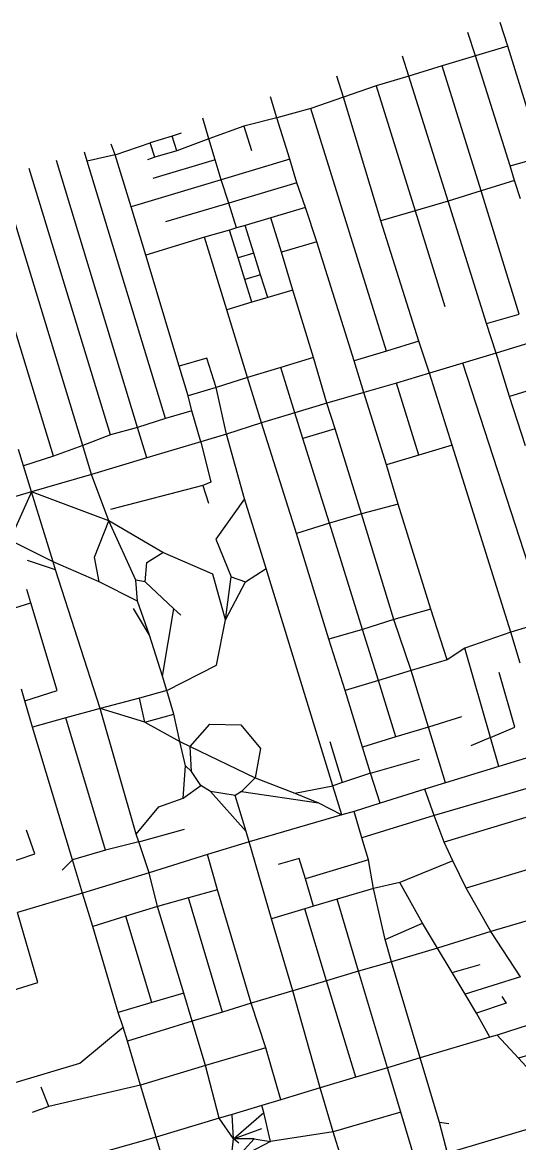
# Model space of a CAD drawing. Header units: metres. Extents: x 625818 to 629728, y 4832262 to 4834982.
# Drawn here: x 627641 to 628379, y 4833259 to 4834921 of the extents above; entities that cross this region are included whole.
import ezdxf

# ---------------------------------------------------------------- set-up
doc = ezdxf.new("R2010")
doc.units = ezdxf.units.M

msp = doc.modelspace()

# ---------------------------------------------------------------- linework, layer by layer
at = {"layer": 'ROADS'}
for points in [[(628313, 4834871.9), (628302.1, 4834906.5)], [(628361.2, 4834885.9), (628350, 4834921.3)], [(628361.2, 4834885.9), (628313, 4834871.9)], [(628427.2, 4834674.3), (628361.2, 4834885.9)], [(628214.4, 4834841.7), (628205.1, 4834871.3)], [(628263.8, 4834856.9), (628214.4, 4834841.7)], [(628313, 4834871.9), (628263.8, 4834856.9)], [(628321.8, 4834671.6), (628263.8, 4834856.9)], [(628364.5, 4834708.6), (628313, 4834871.9)], [(628117.5, 4834810.5), (628107.7, 4834841.6)], [(628214.4, 4834841.7), (628165.6, 4834827.2)], [(628272.5, 4834656.3), (628214.4, 4834841.7)], [(628165.6, 4834827.2), (628117.5, 4834810.5)], [(628165.6, 4834827.2), (628223.6, 4834642)], [(628018.2, 4834780), (628009, 4834811.2)], [(628117.5, 4834810.5), (628068.7, 4834793.8)], [(628173, 4834627.2), (628117.5, 4834810.5)], [(628068.7, 4834793.8), (628018.2, 4834780)], [(628181.1, 4834434.1), (628068.7, 4834793.8)], [(627917.5, 4834748.5), (627908.6, 4834779.5)], [(628018.2, 4834780), (627969.3, 4834767.5)], [(628037.7, 4834718.8), (628018.2, 4834780)], [(627876.7, 4834757), (627863.1, 4834752.7)], [(627969.3, 4834767.5), (627917.5, 4834748.5)], [(627969.3, 4834767.5), (627980.7, 4834731.2)], [(627778.4, 4834724.8), (627772.6, 4834740.6)], [(627778.4, 4834724.8), (627830.7, 4834743)], [(627863.1, 4834752.7), (627830.7, 4834743)], [(627837.4, 4834721.3), (627830.7, 4834743)], [(627870.2, 4834730.8), (627863.1, 4834752.7)], [(627917.5, 4834748.5), (627870.2, 4834730.8)], [(627927.1, 4834717.6), (627917.5, 4834748.5)], [(627736.8, 4834715.6), (627732.9, 4834728.8)], [(627778.4, 4834724.8), (627736.8, 4834715.6)], [(627802.2, 4834647.8), (627778.4, 4834724.8)], [(627870.2, 4834730.8), (627837.4, 4834721.3)], [(627811.7, 4834320.6), (627691.5, 4834716.5)], [(627853.4, 4834334), (627736.8, 4834715.6)], [(627837.4, 4834721.3), (627826.3, 4834717.6)], [(627927.1, 4834717.6), (627834.5, 4834689.9)], [(627936, 4834687.7), (627927.1, 4834717.6)], [(628037.7, 4834718.8), (627936, 4834687.7)], [(628048.3, 4834683.5), (628037.7, 4834718.8)], [(628364.5, 4834708.6), (628389.2, 4834715.6)], [(628371.1, 4834687.1), (628364.5, 4834708.6)], [(627771.7, 4834309.7), (627651.1, 4834704.5)], [(627936, 4834687.7), (627802.2, 4834647.8)], [(627947.1, 4834653.5), (627936, 4834687.7)], [(628048.3, 4834683.5), (627947.1, 4834653.5)], [(628060.9, 4834646.7), (628048.3, 4834683.5)], [(628371.1, 4834687.1), (628321.8, 4834671.6)], [(628379.8, 4834659.9), (628371.1, 4834687.1)], [(628272.5, 4834656.3), (628223.6, 4834642)], [(628321.8, 4834671.6), (628272.5, 4834656.3)], [(628329.8, 4834474.9), (628272.5, 4834656.3)], [(628329.8, 4834474.9), (628378, 4834488.7), (628321.8, 4834671.6)], [(627824.1, 4834576), (627802.2, 4834647.8)], [(627947.1, 4834653.5), (627853.2, 4834625.6)], [(627958.7, 4834616.6), (627947.1, 4834653.5)], [(628060.9, 4834646.7), (628009.3, 4834631.5)], [(628077.6, 4834596.1), (628060.9, 4834646.7)], [(628223.6, 4834642), (628173, 4834627.2)], [(628223.6, 4834642), (628267.6, 4834500.1)], [(627687.1, 4834278.2), (627580.8, 4834625.2)], [(627730.6, 4834294.1), (627625.5, 4834638.3)], [(628009.3, 4834631.5), (627971.4, 4834620.1)], [(628025.3, 4834580.5), (628009.3, 4834631.5)], [(628229, 4834448.5), (628173, 4834627.2)], [(627948.2, 4834613.5), (627910.9, 4834602.7)], [(627958.7, 4834616.6), (627948.2, 4834613.5)], [(627961.2, 4834572.3), (627948.2, 4834613.5)], [(627971.4, 4834620.1), (627958.7, 4834616.6)], [(627984.3, 4834579.4), (627971.4, 4834620.1)], [(627910.9, 4834602.7), (627824.1, 4834576)], [(627944.2, 4834495.2), (627910.9, 4834602.7)], [(628077.6, 4834596.1), (628025.3, 4834580.5)], [(628133.3, 4834419.5), (628077.6, 4834596.1)], [(627873.5, 4834411.5), (627824.1, 4834576)], [(627984.3, 4834579.4), (627961.2, 4834572.3)], [(627994.3, 4834547.2), (627984.3, 4834579.4)], [(628042.2, 4834524.3), (628025.3, 4834580.5)], [(627971.2, 4834540.2), (627961.2, 4834572.3)], [(627994.3, 4834547.2), (627971.2, 4834540.2)], [(627981.4, 4834506.3), (627971.2, 4834540.2)], [(628005.1, 4834513.4), (627994.3, 4834547.2)], [(628042.2, 4834524.3), (628005.1, 4834513.4)], [(628072.9, 4834424.4), (628042.2, 4834524.3)], [(627981.4, 4834506.3), (627944.2, 4834495.2)], [(628005.1, 4834513.4), (627981.4, 4834506.3)], [(627975.1, 4834394.8), (627944.2, 4834495.2)], [(628343.8, 4834430.8), (628329.8, 4834474.9)], [(628442.4, 4834460.8), (628343.8, 4834430.8)], [(628229, 4834448.5), (628181.1, 4834434.1)], [(628245, 4834401), (628229, 4834448.5)], [(627928.3, 4834380.1), (627914.7, 4834423.4), (627873.5, 4834411.5)], [(628072.9, 4834424.4), (628024.5, 4834409.8)], [(628092.7, 4834356.9), (628072.9, 4834424.4)], [(628181.1, 4834434.1), (628133.3, 4834419.5)], [(628343.8, 4834430.8), (628294.5, 4834415.9)], [(628363.7, 4834366.8), (628343.8, 4834430.8)], [(627886.7, 4834367.4), (627873.5, 4834411.5)], [(628024.5, 4834409.8), (627975.1, 4834394.8)], [(628045, 4834342.3), (628024.5, 4834409.8)], [(628147.7, 4834372.5), (628133.3, 4834419.5)], [(628294.5, 4834415.9), (628245, 4834401)], [(628450.4, 4834090.6), (628404.7, 4834077.2), (628294.5, 4834415.9)], [(627975.1, 4834394.8), (627928.3, 4834380.1)], [(627995.7, 4834327.4), (627975.1, 4834394.8)], [(628245, 4834401), (628195.9, 4834386.2)], [(628278.4, 4834294.7), (628245, 4834401)], [(627928.3, 4834380.1), (627886.7, 4834367.4)], [(627943.6, 4834310.9), (627928.3, 4834380.1)], [(628195.9, 4834386.2), (628147.7, 4834372.5)], [(628229.4, 4834279.8), (628195.9, 4834386.2)], [(628407.2, 4834380), (628363.7, 4834366.8)], [(627892.3, 4834345.3), (627886.7, 4834367.4)], [(628092.7, 4834356.9), (628045, 4834342.3)], [(628147.7, 4834372.5), (628092.7, 4834356.9)], [(628104.9, 4834318.5), (628092.7, 4834356.9)], [(628181.4, 4834265.4), (628147.7, 4834372.5)], [(628387.2, 4834293.7), (628363.7, 4834366.8)], [(627892.3, 4834345.3), (627853.4, 4834334)], [(627905.6, 4834299.5), (627892.3, 4834345.3)], [(628045, 4834342.3), (627995.7, 4834327.4)], [(628057.2, 4834304.3), (628045, 4834342.3)], [(627853.4, 4834334), (627811.7, 4834320.6)], [(627995.7, 4834327.4), (627943.6, 4834310.9)], [(628047.5, 4834163.5), (627995.7, 4834327.4)], [(627771.7, 4834309.7), (627730.6, 4834294.1)], [(627811.7, 4834320.6), (627771.7, 4834309.7)], [(627825.7, 4834275.6), (627811.7, 4834320.6)], [(627943.6, 4834310.9), (627905.6, 4834299.5)], [(627970.3, 4834214.8), (627943.6, 4834310.9)], [(628104.9, 4834318.5), (628057.2, 4834304.3)], [(628143.9, 4834192.6), (628104.9, 4834318.5)], [(627730.6, 4834294.1), (627687.1, 4834278.2)], [(627743.6, 4834251.2), (627730.6, 4834294.1)], [(627905.6, 4834299.5), (627825.7, 4834275.6)], [(627905.6, 4834299.5), (627920.4, 4834239.5), (627908.8, 4834234.8)], [(628096.8, 4834179), (628057.2, 4834304.3)], [(628278.4, 4834294.7), (628229.4, 4834279.8)], [(628365.7, 4834017.3), (628278.4, 4834294.7)], [(627642.3, 4834264), (627634.9, 4834287.9)], [(627687.1, 4834278.2), (627642.3, 4834264)], [(627825.7, 4834275.6), (627743.6, 4834251.2)], [(628229.4, 4834279.8), (628181.4, 4834265.4)], [(627654.3, 4834225.3), (627642.3, 4834264)], [(628198.5, 4834207.1), (628181.4, 4834265.4)], [(627743.6, 4834251.2), (627654.3, 4834225.3)], [(627769.3, 4834182.4), (627743.6, 4834251.2)], [(627654.3, 4834225.3), (627556.6, 4834196.4)], [(627654.3, 4834225.3), (627622.1, 4834153.8)], [(627686.5, 4834121.3), (627654.3, 4834225.3)], [(627769.3, 4834182.4), (627654.3, 4834225.3)], [(627908.8, 4834234.8), (627771.5, 4834199)], [(627908.8, 4834234.8), (627916.8, 4834208.4)], [(627970.3, 4834214.8), (627927.9, 4834155.2), (627950.6, 4834099.3)], [(628002.5, 4834111.6), (627970.3, 4834214.8)], [(628198.5, 4834207.1), (628143.9, 4834192.6)], [(628246.9, 4834051.3), (628198.5, 4834207.1)], [(628143.9, 4834192.6), (628096.8, 4834179)], [(628192.2, 4834036.2), (628143.9, 4834192.6)], [(627755, 4834091.9), (627747.8, 4834128.6), (627769.3, 4834182.4)], [(627809.4, 4834094.3), (627769.3, 4834182.4)], [(627849.4, 4834135.5), (627769.3, 4834182.4)], [(628096.8, 4834179), (628047.5, 4834163.5)], [(628145.6, 4834021.2), (628096.8, 4834179)], [(628095.7, 4834006.9), (628047.5, 4834163.5)], [(627686.5, 4834121.3), (627622.1, 4834153.8)], [(627823.1, 4834091.9), (627825.4, 4834120.4), (627849.4, 4834135.5)], [(627942.2, 4834035.5), (627923.3, 4834103.1), (627849.4, 4834135.5)], [(627690.1, 4834109.8), (627648.4, 4834123.3)], [(627755, 4834091.9), (627686.5, 4834121.3)], [(627690.1, 4834109.8), (627686.5, 4834121.3)], [(627756.3, 4833903.9), (627690.1, 4834109.8)], [(627971.8, 4834091.6), (628002.5, 4834111.6)], [(628101.3, 4833789.4), (628002.5, 4834111.6)], [(627811.6, 4834063.2), (627755, 4834091.9)], [(627811.6, 4834063.2), (627809.4, 4834094.3)], [(627823.1, 4834091.9), (627809.4, 4834094.3)], [(627865.4, 4834051.7), (627823.1, 4834091.9)], [(627942.2, 4834035.5), (627950.6, 4834099.3)], [(627942.2, 4834035.5), (627971.8, 4834091.6)], [(627950.6, 4834099.3), (627971.8, 4834091.6)], [(627653.3, 4834060.8), (627647.6, 4834080.3)], [(627605.3, 4834045.9), (627653.3, 4834060.8)], [(627644.6, 4833915.5), (627692.4, 4833930.6), (627653.3, 4834060.8)], [(627829.4, 4834012.6), (627811.6, 4834063.2)], [(627829.4, 4834012.6), (627805.9, 4834052.3)], [(627848.7, 4833952), (627865.4, 4834051.7)], [(627865.4, 4834051.7), (627875.8, 4834042.6)], [(628246.9, 4834051.3), (628192.2, 4834036.2)], [(628271.2, 4833976.3), (628246.9, 4834051.3)], [(628464.1, 4834046.7), (628365.7, 4834017.3)], [(627855.1, 4833930.8), (627929.1, 4833968.1), (627942.2, 4834035.5)], [(628192.2, 4834036.2), (628145.6, 4834021.2)], [(628217.7, 4833960.2), (628192.2, 4834036.2)], [(627848.7, 4833952), (627829.4, 4834012.6)], [(628145.6, 4834021.2), (628095.7, 4834006.9)], [(628169.1, 4833945.4), (628145.6, 4834021.2)], [(628365.7, 4834017.3), (628297.3, 4833993.4)], [(628379.4, 4833971.2), (628365.7, 4834017.3)], [(628119.9, 4833930.9), (628095.7, 4834006.9)], [(628297.3, 4833993.4), (628271.2, 4833976.3)], [(628335.4, 4833861.2), (628297.3, 4833993.4)], [(628271.2, 4833976.3), (628217.7, 4833960.2)], [(628217.7, 4833960.2), (628169.1, 4833945.4)], [(628243.4, 4833876.1), (628217.7, 4833960.2)], [(627855.1, 4833930.8), (627848.7, 4833952)], [(628169.1, 4833945.4), (628119.9, 4833930.9)], [(628195.1, 4833862.1), (628169.1, 4833945.4)], [(628335.4, 4833861.2), (628371.6, 4833876.1), (628348.2, 4833957.5)], [(627644.6, 4833915.5), (627639.5, 4833932.7)], [(627855.1, 4833930.8), (627814.7, 4833919.3)], [(627865.5, 4833895.5), (627855.1, 4833930.8)], [(628145.5, 4833846.8), (628119.9, 4833930.9)], [(627656.1, 4833876.5), (627644.6, 4833915.5)], [(627814.7, 4833919.3), (627756.3, 4833903.9)], [(627822.7, 4833883.7), (627814.7, 4833919.3)], [(627756.3, 4833903.9), (627705.3, 4833890.4)], [(627809.7, 4833717.7), (627756.3, 4833903.9)], [(627822.7, 4833883.7), (627756.3, 4833903.9)], [(627822.7, 4833883.7), (627865.5, 4833895.5)], [(627874.4, 4833855.2), (627865.5, 4833895.5)], [(628292.4, 4833891.4), (628243.4, 4833876.1)], [(627705.3, 4833890.4), (627656.1, 4833876.5)], [(627715.4, 4833679.5), (627656.1, 4833876.5)], [(627764.4, 4833693.7), (627705.3, 4833890.4)], [(627822.7, 4833883.7), (627874.4, 4833855.2)], [(627889.6, 4833847.8), (627918.9, 4833880.6), (627965, 4833879.9), (627994.4, 4833844.5), (627986.1, 4833801)], [(628243.4, 4833876.1), (628195.1, 4833862.1)], [(628268.8, 4833793.7), (628243.4, 4833876.1)], [(628195.1, 4833862.1), (628145.5, 4833846.8)], [(628335.4, 4833861.2), (628306.1, 4833848.7)], [(628348.1, 4833817.8), (628335.4, 4833861.2)], [(627883, 4833818.8), (627874.4, 4833855.2)], [(627874.4, 4833855.2), (627889.6, 4833847.8)], [(627889.6, 4833847.8), (627986.1, 4833801)], [(627891.8, 4833810.8), (627889.6, 4833847.8)], [(628115.7, 4833794.2), (628097.4, 4833854.6)], [(628157.3, 4833807.9), (628145.5, 4833846.8)], [(628157.3, 4833807.9), (628229.9, 4833828.9)], [(628417.7, 4833839.1), (628348.1, 4833817.8)], [(627879.4, 4833771.2), (627883, 4833818.8)], [(627891.8, 4833810.8), (627883, 4833818.8)], [(627905.5, 4833789.6), (627891.8, 4833810.8)], [(628348.1, 4833817.8), (628268.8, 4833793.7)], [(627986.1, 4833801), (627965.9, 4833780.9)], [(627986.1, 4833801), (628045, 4833778.5)], [(628115.7, 4833794.2), (628101.3, 4833789.4)], [(628157.3, 4833807.9), (628115.7, 4833794.2)], [(628171.6, 4833763.4), (628157.3, 4833807.9)], [(628268.8, 4833793.7), (628238.3, 4833784.4)], [(628461.1, 4833806.2), (628252, 4833745.2)], [(627879.4, 4833771.2), (627905.5, 4833789.6)], [(627919.8, 4833780.7), (627905.5, 4833789.6)], [(627919.8, 4833780.7), (627972.8, 4833721.4)], [(627956.4, 4833774.9), (627919.8, 4833780.7)], [(627965.9, 4833780.9), (627956.4, 4833774.9)], [(627972.8, 4833721.4), (627956.4, 4833774.9)], [(627965.9, 4833780.9), (628080.2, 4833764.3)], [(628045, 4833778.5), (628101.3, 4833789.4)], [(628045, 4833778.5), (628080.2, 4833764.3)], [(628114.8, 4833746.1), (628101.3, 4833789.4)], [(628238.3, 4833784.4), (628171.6, 4833763.4)], [(628252, 4833745.2), (628238.3, 4833784.4)], [(627809.7, 4833717.7), (627843.3, 4833758.3), (627879.4, 4833771.2)], [(628080.2, 4833764.3), (628114.8, 4833746.1)], [(628171.6, 4833763.4), (628133, 4833751.4)], [(628473.1, 4833768.3), (628266.9, 4833705.9)], [(628114.8, 4833746.1), (627977.5, 4833706.4)], [(628133, 4833751.4), (628114.8, 4833746.1)], [(628144.7, 4833712.2), (628133, 4833751.4)], [(628252, 4833745.2), (628144.7, 4833712.2)], [(628266.9, 4833705.9), (628252, 4833745.2)], [(627612.6, 4833672.9), (627659.2, 4833688.5), (627646.9, 4833723.6)], [(627813.9, 4833706.4), (627809.7, 4833717.7)], [(627813.9, 4833706.4), (627881.3, 4833724.9)], [(627977.5, 4833706.4), (627972.8, 4833721.4)], [(628154.6, 4833679.6), (628144.7, 4833712.2)], [(627764.4, 4833693.7), (627715.4, 4833679.5)], [(627813.9, 4833706.4), (627764.4, 4833693.7)], [(627828.8, 4833660.3), (627813.9, 4833706.4)], [(627977.5, 4833706.4), (627915.7, 4833687.3)], [(628010.3, 4833591.9), (627977.5, 4833706.4)], [(628279.4, 4833678), (628266.9, 4833705.9)], [(628516, 4833702.7), (628299.6, 4833637.4)], [(627715.4, 4833679.5), (627700, 4833664.3)], [(627730, 4833630.3), (627715.4, 4833679.5)], [(627915.7, 4833687.3), (627828.8, 4833660.3)], [(627930.3, 4833635.2), (627915.7, 4833687.3)], [(628060.9, 4833651.5), (628051.4, 4833681.4), (628020.6, 4833672.8)], [(628154.6, 4833679.6), (628060.9, 4833651.5)], [(628161.7, 4833637.3), (628154.6, 4833679.6)], [(628279.4, 4833678), (628201.2, 4833646)], [(628299.6, 4833637.4), (628279.4, 4833678)], [(627828.8, 4833660.3), (627730, 4833630.3)], [(627841.5, 4833610.6), (627828.8, 4833660.3)], [(628073, 4833610.7), (628060.9, 4833651.5)], [(628201.2, 4833646), (628161.7, 4833637.3)], [(628234.7, 4833585.7), (628201.2, 4833646)], [(627730, 4833630.3), (627633.7, 4833601.7)], [(627745.2, 4833580.9), (627730, 4833630.3)], [(627930.3, 4833635.2), (627887.6, 4833623.3)], [(627980.2, 4833466.9), (627930.3, 4833635.2)], [(628161.7, 4833637.3), (628108.2, 4833621.3)], [(628179.3, 4833561.3), (628161.7, 4833637.3)], [(628336.2, 4833573.4), (628299.6, 4833637.4)], [(628534.8, 4833631.6), (628336.2, 4833573.4)], [(627841.5, 4833610.6), (627794.2, 4833596)], [(627887.6, 4833623.3), (627841.5, 4833610.6)], [(627880.3, 4833481.7), (627841.5, 4833610.6)], [(627938, 4833453.8), (627887.6, 4833623.3)], [(628073, 4833610.7), (628059.8, 4833606.7)], [(628108.2, 4833621.3), (628073, 4833610.7)], [(628139.4, 4833514.3), (628108.2, 4833621.3)], [(627553.6, 4833463.5), (627663.6, 4833497.5), (627633.7, 4833601.7)], [(627794.2, 4833596), (627745.2, 4833580.9)], [(627833.1, 4833467.9), (627794.2, 4833596)], [(628059.8, 4833606.7), (628010.3, 4833591.9)], [(628092.3, 4833500.4), (628059.8, 4833606.7)], [(627782.9, 4833453.3), (627745.2, 4833580.9)], [(628042.2, 4833485.3), (628010.3, 4833591.9)], [(628179.3, 4833561.3), (628234.7, 4833585.7)], [(628256.8, 4833548.6), (628234.7, 4833585.7)], [(628188.7, 4833528.5), (628179.3, 4833561.3)], [(628336.2, 4833573.4), (628256.8, 4833548.6)], [(628380, 4833506.3), (628336.2, 4833573.4)], [(628256.8, 4833548.6), (628188.7, 4833528.5)], [(628278.6, 4833512.3), (628256.8, 4833548.6)], [(628188.7, 4833528.5), (628139.4, 4833514.3)], [(628230.9, 4833386.1), (628188.7, 4833528.5)], [(628139.4, 4833514.3), (628092.3, 4833500.4)], [(628182.6, 4833371.4), (628139.4, 4833514.3)], [(628278.6, 4833512.3), (628320, 4833524.6)], [(628297.7, 4833480.6), (628278.6, 4833512.3)], [(628092.3, 4833500.4), (628042.2, 4833485.3)], [(628135.7, 4833357.5), (628092.3, 4833500.4)], [(628380, 4833506.3), (628297.7, 4833480.6)], [(627880.3, 4833481.7), (627833.1, 4833467.9)], [(627892.8, 4833440.5), (627880.3, 4833481.7)], [(628042.2, 4833485.3), (627980.2, 4833466.9)], [(628082.6, 4833341.7), (628042.2, 4833485.3)], [(628314.9, 4833452.1), (628297.7, 4833480.6)], [(628352.4, 4833476.7), (628358.6, 4833466.9), (628314.9, 4833452.1)], [(627833.1, 4833467.9), (627782.9, 4833453.3)], [(627980.2, 4833466.9), (627938, 4833453.8)], [(628002, 4833400.7), (627980.2, 4833466.9)], [(627790.5, 4833431.3), (627782.9, 4833453.3)], [(627938, 4833453.8), (627892.8, 4833440.5)], [(628334.4, 4833416.4), (628314.9, 4833452.1)], [(628423.7, 4833444.6), (628345.2, 4833419.6)], [(627368.3, 4833408.6), (627417.8, 4833286.1), (627726.2, 4833378.2), (627790.5, 4833431.3)], [(627796.7, 4833410.6), (627790.5, 4833431.3)], [(627892.8, 4833440.5), (627796.7, 4833410.6)], [(627912.8, 4833374.6), (627892.8, 4833440.5)], [(627816.1, 4833345.4), (627796.7, 4833410.6)], [(628334.4, 4833416.4), (628230.9, 4833386.1)], [(628345.2, 4833419.6), (628334.4, 4833416.4)], [(628376.9, 4833385.7), (628345.2, 4833419.6)], [(628002, 4833400.7), (627912.8, 4833374.6)], [(628024.2, 4833323.8), (628002, 4833400.7)], [(628411.5, 4833395.8), (628376.9, 4833385.7)], [(628230.9, 4833386.1), (628182.6, 4833371.4)], [(628259.8, 4833290.1), (628230.9, 4833386.1)], [(628456.4, 4833299.3), (628376.9, 4833385.7)], [(627912.8, 4833374.6), (627816.1, 4833345.4)], [(627933, 4833296.4), (627912.8, 4833374.6)], [(628182.6, 4833371.4), (628135.7, 4833357.5)], [(628202.2, 4833305.5), (628182.6, 4833371.4)], [(627680.3, 4833313.8), (627668.5, 4833342.7)], [(627816.1, 4833345.4), (627680.3, 4833313.8)], [(627839.4, 4833268.6), (627816.1, 4833345.4)], [(628135.7, 4833357.5), (628082.6, 4833341.7)], [(628082.6, 4833341.7), (628024.2, 4833323.8)], [(628102, 4833276.5), (628082.6, 4833341.7)], [(627680.3, 4833313.8), (627655.4, 4833305.1)], [(627996.4, 4833315.2), (627952, 4833302.2)], [(628024.2, 4833323.8), (627996.4, 4833315.2)], [(627999.3, 4833305.1), (627996.4, 4833315.2)], [(627933, 4833296.4), (627839.4, 4833268.6)], [(627952, 4833302.2), (627933, 4833296.4)], [(627954.3, 4833265.8), (627933, 4833296.4)], [(627954.3, 4833265.8), (627952, 4833302.2)], [(627954.3, 4833265.8), (627999.3, 4833305.1)], [(628008.9, 4833262.1), (627999.3, 4833305.1)], [(628202.2, 4833305.5), (628102, 4833276.5)], [(628224.6, 4833230.7), (628202.2, 4833305.5)], [(628456.4, 4833299.3), (628271.7, 4833244.6)], [(627954.3, 4833265.8), (627996, 4833281.3)], [(628102, 4833276.5), (628008.9, 4833262.1)], [(628125.8, 4833199.9), (628102, 4833276.5)], [(628271.7, 4833244.6), (628259.8, 4833290.1)], [(628273.5, 4833288.2), (628259.8, 4833290.1)], [(627839.4, 4833268.6), (627709.6, 4833231.7)], [(627864.9, 4833182.1), (627839.4, 4833268.6)], [(627956.2, 4833234.4), (627949.9, 4833226.2), (627954.3, 4833265.8)], [(627984.9, 4833265.9), (627954.3, 4833265.8)], [(627962, 4833259.4), (627954.3, 4833265.8)], [(627984.9, 4833265.9), (627956.2, 4833234.4)], [(628008.9, 4833262.1), (627956.2, 4833234.4)], [(627984.9, 4833265.9), (628008.9, 4833262.1)]]:
    msp.add_lwpolyline(points, dxfattribs=at)

doc.saveas('drawing.dxf')
